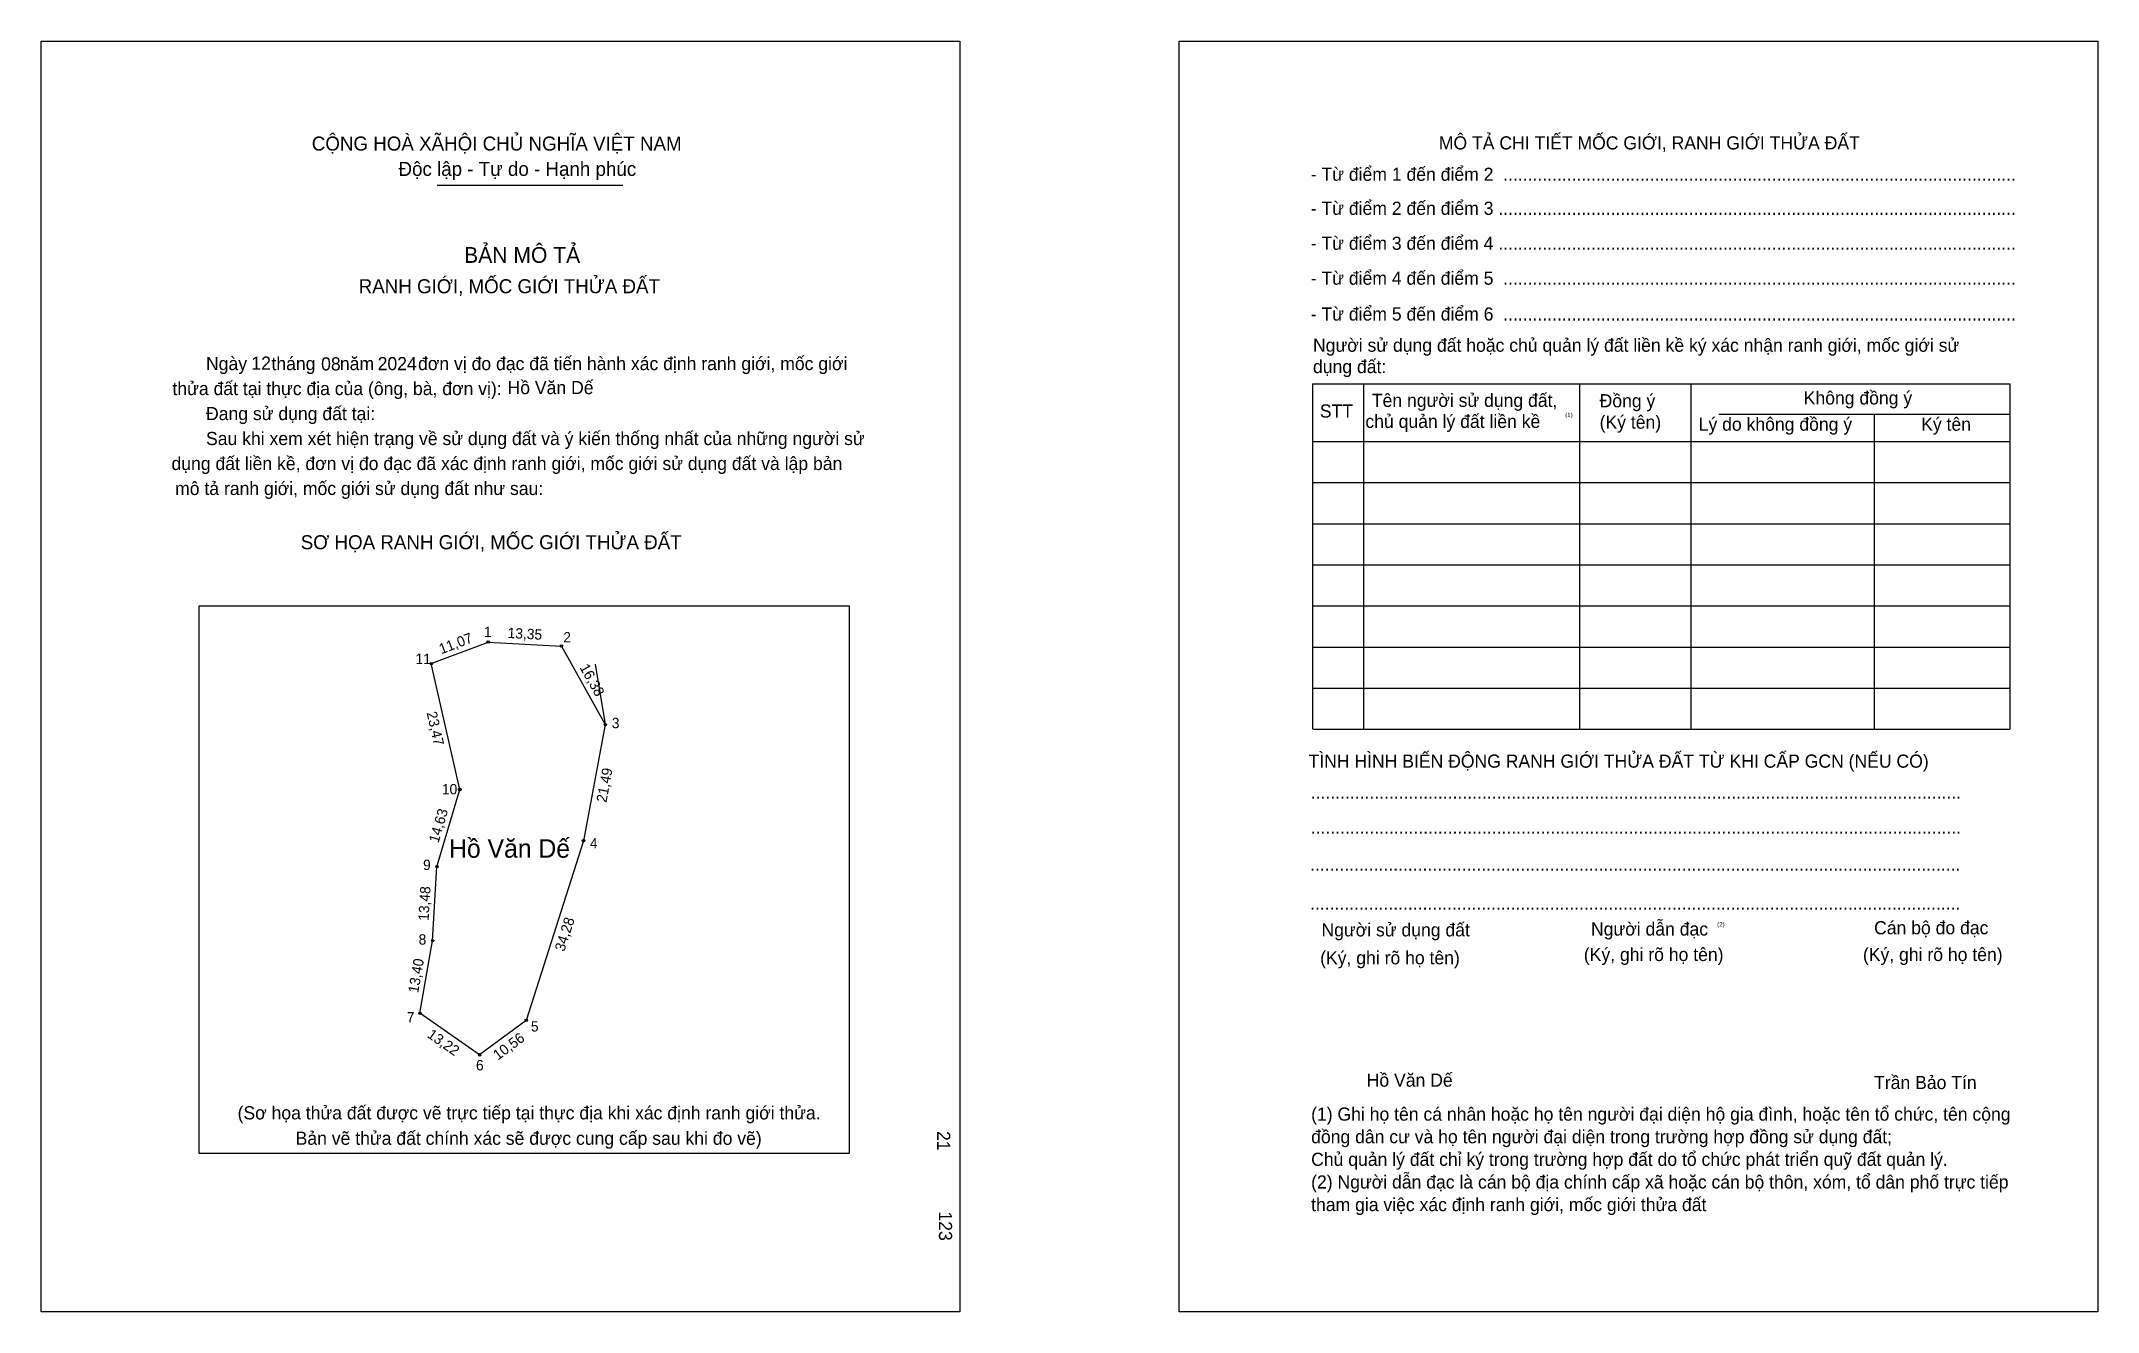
# Model space of a CAD drawing. Extents: x 547524 to 547898, y 1824226 to 1824457.
import ezdxf

# ---------------------------------------------------------------- set-up
doc = ezdxf.new("R2010")
doc.units = 0
for name, color, linetype in [('bmtKhungInTrang1', 7, 'Continuous'), ('bmtKhungInTrang2', 7, 'Continuous'), ('bmtNoiDung', 7, 'Continuous'), ('bmtTemplate', 7, 'Continuous'), ('CanhThua', 7, 'Continuous'), ('ChieuDaiCanhThua', 7, 'Continuous'), ('MocDinhThua', 7, 'Continuous'), ('RauThua', 7, 'Continuous'), ('SoHieuDinhThua', 7, 'Continuous'), ('TenChuSuDung', 7, 'Continuous')]:
    doc.layers.add(name, color=color, linetype=linetype)

msp = doc.modelspace()

# ---------------------------------------------------------------- linework, layer by layer
at = {"layer": 'bmtKhungInTrang1'}
msp.add_lwpolyline([(547524.47, 1824456.86), (547691.55, 1824456.86), (547691.55, 1824225.77), (547524.47, 1824225.77)], close=True, dxfattribs=at)
at = {"layer": 'bmtKhungInTrang2'}
msp.add_lwpolyline([(547731.39, 1824456.86), (547898.47, 1824456.86), (547898.47, 1824225.77), (547731.39, 1824225.77)], close=True, dxfattribs=at)
at = {"layer": 'bmtTemplate'}
for p, q in [((547596.47, 1824430.67), (547630.25, 1824430.67)), ((547764.91, 1824394.53), (547764.91, 1824331.71)), ((547804.21, 1824394.53), (547804.21, 1824331.71)), ((547824.43, 1824394.61), (547824.43, 1824331.71)), ((547882.47, 1824394.53), (547882.47, 1824331.71)), ((547829.56, 1824389), (547882.47, 1824389)), ((547755.75, 1824384.06), (547882.47, 1824384.06)), ((547755.75, 1824376.58), (547882.47, 1824376.58)), ((547755.75, 1824369.1), (547882.47, 1824369.1)), ((547755.75, 1824361.62), (547882.47, 1824361.62)), ((547755.75, 1824354.14), (547882.47, 1824354.14)), ((547755.75, 1824346.66), (547882.47, 1824346.66)), ((547755.75, 1824339.19), (547882.47, 1824339.19)), ((547755.75, 1824331.71), (547882.47, 1824331.71))]:
    msp.add_line(p, q, dxfattribs=at)
for points in [[(547755.66, 1824394.53), (547882.47, 1824394.53)], [(547755.66, 1824394.53), (547755.66, 1824331.71)], [(547857.81, 1824388.92), (547857.81, 1824331.71)]]:
    msp.add_lwpolyline(points, dxfattribs=at)
msp.add_lwpolyline([(547553.21, 1824254.55), (547553.21, 1824354.14), (547671.43, 1824354.14), (547671.43, 1824254.55)], close=True, dxfattribs=at)
at = {"layer": 'CanhThua'}
for p, q in [((547595.41, 1824343.65), (547605.76, 1824347.58)), ((547605.76, 1824347.58), (547619.08, 1824346.86)), ((547619.08, 1824346.86), (547627.06, 1824332.56)), ((547600.61, 1824320.76), (547595.41, 1824343.65)), ((547627.06, 1824332.56), (547623.1, 1824311.44)), ((547596.44, 1824306.73), (547600.61, 1824320.76)), ((547623.1, 1824311.44), (547612.68, 1824278.78)), ((547595.65, 1824293.27), (547596.44, 1824306.73)), ((547593.36, 1824280.07), (547595.65, 1824293.27)), ((547604.2, 1824272.5), (547593.36, 1824280.07)), ((547612.68, 1824278.78), (547604.2, 1824272.5))]:
    msp.add_line(p, q, dxfattribs=at)
at = {"layer": 'MocDinhThua'}
for centre in [(547605.76, 1824347.58), (547619.08, 1824346.86), (547595.41, 1824343.65), (547627.06, 1824332.56), (547600.61, 1824320.76), (547623.1, 1824311.44), (547596.44, 1824306.73), (547595.65, 1824293.27), (547593.36, 1824280.07), (547612.68, 1824278.78), (547604.2, 1824272.5)]:
    msp.add_circle(centre, 0.225, dxfattribs=at)
at = {"layer": 'RauThua'}
msp.add_line((547625.22, 1824343.56), (547627.06, 1824332.56), dxfattribs=at)

# ---------------------------------------------------------------- texts
at = {"layer": 'bmtNoiDung'}
for s, p in [('12', (547562.7, 1824397.11)), ('08', (547575.38, 1824396.97)), ('2024', (547585.66, 1824397.02)), ('Hồ Văn Dế', (547609.28, 1824392.66)), ('Hồ Văn Dế', (547765.51, 1824266.72))]:
    msp.add_text(s, height=2.391, dxfattribs=at).set_placement(p)
for s, p in [('21', (547687.39, 1824258.66)), ('123', (547687.73, 1824244.03))]:
    msp.add_text(s, height=2.391, rotation=270, dxfattribs=at).set_placement(p)
at = {"layer": 'bmtTemplate'}
for s, height, p in [('CỘNG HOÀ XÃHỘI CHỦ NGHĨA VIỆT NAM', 2.55, (547573.68, 1824436.96)), ('MÔ TẢ CHI TIẾT MỐC GIỚI, RANH GIỚI THỬA ĐẤT', 2.3897, (547778.63, 1824437.16)), ('Độc lập - Tự do - Hạnh phúc', 2.55, (547589.45, 1824432.35)), ('- Từ điểm 1 đến điểm 2  .........................................................................................................', 2.38971, (547755.34, 1824431.46)), ('- Từ điểm 2 đến điểm 3 ..........................................................................................................', 2.38971, (547755.34, 1824425.27)), ('BẢN MÔ TẢ', 2.869, (547601.39, 1824416.54)), ('- Từ điểm 3 đến điểm 4 ..........................................................................................................', 2.38971, (547755.34, 1824418.91)), ('RANH GIỚI, MỐC GIỚI THỬA ĐẤT', 2.55, (547582.21, 1824411.01)), ('- Từ điểm 4 đến điểm 5  .........................................................................................................', 2.38971, (547755.34, 1824412.56)), ('- Từ điểm 5 đến điểm 6  .........................................................................................................', 2.38971, (547755.34, 1824406.05)), ('Người sử dụng đất hoặc chủ quản lý đất liền kề ký xác nhận ranh giới, mốc giới sử', 2.3897, (547755.75, 1824400.37)), ('Ngày     tháng     năm         đơn vị đo đạc đã tiến hành xác định ranh giới, mốc giới ', 2.3906, (547554.45, 1824397.03)), ('dụng đất:', 2.39, (547755.75, 1824396.48)), ('thửa đất tại thực địa của (ông, bà, đơn vị):', 2.3906, (547548.35, 1824392.49)), ('Đang sử dụng đất tại:', 2.3906, (547554.45, 1824387.94)), ('STT', 2.39, (547756.99, 1824388.4)), ('Tên người sử dụng đất,', 2.3897, (547766.45, 1824390.34)), ('Đồng ý', 2.39, (547807.87, 1824390.27)), ('Không đồng ý', 2.3897, (547844.98, 1824390.79)), ('chủ quản lý đất liền kề', 2.3897, (547765.28, 1824386.52)), ('(1)', 0.797, (547801.62, 1824388.48)), ('(Ký tên)', 2.39, (547807.87, 1824386.38)), ('Lý do không đồng ý', 2.3897, (547825.89, 1824386.01)), ('Ký tên', 2.39, (547866.34, 1824386.01)), ('Sau khi xem xét hiện trạng về sử dụng đất và ý kiến thống nhất của những người sử ', 2.3906, (547554.45, 1824383.4)), ('dụng đất liền kề, đơn vị đo đạc đã xác định ranh giới, mốc giới sử dụng đất và lập bản', 2.3906, (547548.17, 1824378.86)), ('mô tả ranh giới, mốc giới sử dụng đất như sau:', 2.3906, (547548.83, 1824374.32)), ('SƠ HỌA RANH GIỚI, MỐC GIỚI THỬA ĐẤT', 2.55, (547571.67, 1824364.46)), ('TÌNH HÌNH BIẾN ĐỘNG RANH GIỚI THỬA ĐẤT TỪ KHI CẤP GCN (NẾU CÓ)', 2.3897, (547754.94, 1824324.73)), ('.....................................................................................................................................', 2.39329, (547755.34, 1824319.11)), ('.....................................................................................................................................', 2.39329, (547755.34, 1824312.75)), ('.....................................................................................................................................', 2.39329, (547755.22, 1824306.02)), ('.....................................................................................................................................', 2.39329, (547755.22, 1824298.91)), ('Người sử dụng đất', 2.3897, (547757.29, 1824294.05)), ('Người dẫn đạc', 2.3897, (547806.3, 1824294.2)), ('(2)', 0.797, (547829.25, 1824295.85)), ('Cán bộ đo đạc', 2.3897, (547857.78, 1824294.43)), ('(Ký, ghi rõ họ tên)', 2.3897, (547757.05, 1824288.97)), ('(Ký, ghi rõ họ tên)', 2.3897, (547805, 1824289.57)), ('(Ký, ghi rõ họ tên)', 2.3897, (547855.75, 1824289.57)), ('Trần Bảo Tín', 2.3897, (547857.78, 1824266.29)), ('(Sơ họa thửa đất được vẽ trực tiếp tại thực địa khi xác định ranh giới thửa.', 2.3906, (547560.19, 1824260.77)), ('(1) Ghi họ tên cá nhân hoặc họ tên người đại diện hộ gia đình, hoặc tên tổ chức, tên cộng', 2.3897, (547755.41, 1824260.54)), ('Bản vẽ thửa đất chính xác sẽ được cung cấp sau khi đo vẽ)', 2.3906, (547570.75, 1824256.15)), ('đồng dân cư và họ tên người đại diện trong trường hợp đồng sử dụng đất;', 2.3897, (547755.41, 1824256.43)), ('Chủ quản lý đất chỉ ký trong trường hợp đất do tổ chức phát triển quỹ đất quản lý.', 2.3897, (547755.41, 1824252.32)), ('(2) Người dẫn đạc là cán bộ địa chính cấp xã hoặc cán bộ thôn, xóm, tổ dân phố trực tiếp', 2.3897, (547755.41, 1824248.2)), ('tham gia việc xác định ranh giới, mốc giới thửa đất', 2.3897, (547755.41, 1824244.09))]:
    msp.add_text(s, height=height, dxfattribs=at).set_placement(p)
at = {"layer": 'ChieuDaiCanhThua'}
for s, rotation, p in [('11,07', 20.8353, (547597.24, 1824345.35)), ('13,35', 356.8988, (547609.25, 1824348.33)), ('16,38', 299.1521, (547622.32, 1824342.98)), ('23,47', 282.7904, (547594.55, 1824334.72)), ('21,49', 79.3741, (547627.25, 1824318.31)), ('14,63', 73.4553, (547596.71, 1824310.93)), ('13,48', 86.6283, (547594.92, 1824296.84)), ('34,28', 72.314, (547619.6, 1824291.18)), ('13,40', 80.1694, (547593.03, 1824283.66)), ('13,22', 325.0524, (547594.53, 1824275.82)), ('10,56', 36.4966, (547607.53, 1824271.46))]:
    msp.add_text(s, height=1.877, rotation=rotation, dxfattribs=at).set_placement(p)
at = {"layer": 'SoHieuDinhThua'}
for s, height, p in [('1', 1.88, (547604.98, 1824348.5)), ('2', 1.88, (547619.42, 1824347.51)), ('11', 1.877, (547592.54, 1824343.59)), ('3', 1.88, (547628.24, 1824331.92)), ('10', 1.877, (547597.34, 1824319.88)), ('4', 1.88, (547624.25, 1824310.04)), ('9', 1.88, (547593.92, 1824306.12)), ('8', 1.88, (547593.11, 1824292.55)), ('7', 1.88, (547590.96, 1824278.41)), ('5', 1.88, (547613.53, 1824276.75)), ('6', 1.88, (547603.55, 1824269.68))]:
    msp.add_text(s, height=height, dxfattribs=at).set_placement(p)
at = {"layer": 'TenChuSuDung'}
msp.add_text('Hồ Văn Dế', height=3.363, dxfattribs=at).set_placement((547598.65, 1824308.36))

doc.saveas('drawing.dxf')
